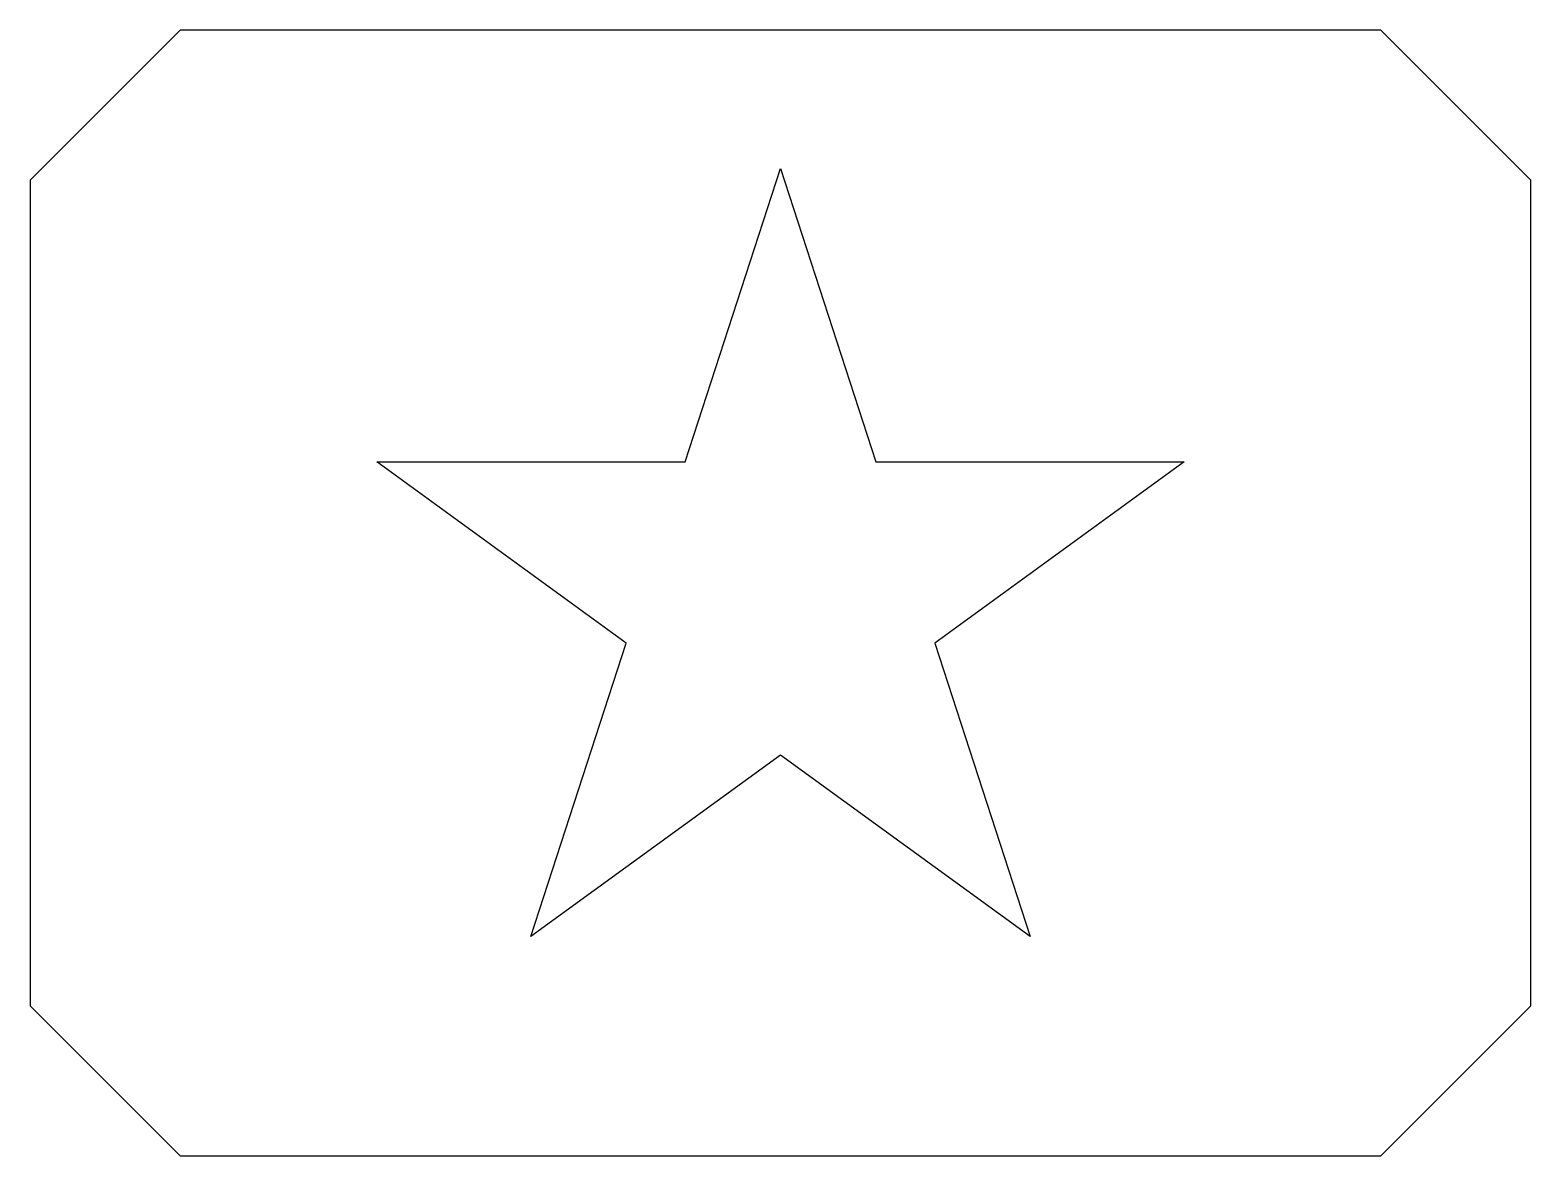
# Model space of a CAD drawing. Extents: x -1.2 to -0.13, y 1.26 to 2.06.
import ezdxf

# ---------------------------------------------------------------- set-up
doc = ezdxf.new("R2010")
doc.units = 0
doc.layers.add('Layer_1', color=7, linetype='CONTINUOUS')

msp = doc.modelspace()

# ---------------------------------------------------------------- linework, layer by layer
at = {"layer": 'Layer_1', "color": 7}
for p, q in [((-1.09033, 2.060267), (-1.196997, 1.953589)), ((-0.236997, 2.060267), (-1.09033, 2.060267)), ((-0.13033, 1.953589), (-0.236997, 2.060267)), ((-1.196997, 1.953589), (-1.196997, 1.366933)), ((-0.731399, 1.753493), (-0.663663, 1.961973)), ((-0.663663, 1.961973), (-0.595927, 1.753493)), ((-0.13033, 1.366933), (-0.13033, 1.953589)), ((-0.773261, 1.624661), (-0.950596, 1.753493)), ((-0.950596, 1.753493), (-0.731399, 1.753493)), ((-0.595927, 1.753493), (-0.37673, 1.753493)), ((-0.37673, 1.753493), (-0.554066, 1.624661)), ((-0.840997, 1.416181), (-0.773261, 1.624661)), ((-0.554066, 1.624661), (-0.48633, 1.416181)), ((-0.663663, 1.545013), (-0.840997, 1.416181)), ((-0.48633, 1.416181), (-0.663663, 1.545013)), ((-1.196997, 1.366933), (-1.09033, 1.260256)), ((-0.236997, 1.260256), (-0.13033, 1.366933)), ((-1.09033, 1.260256), (-0.236997, 1.260256))]:
    msp.add_line(p, q, dxfattribs=at)

doc.saveas('drawing.dxf')
